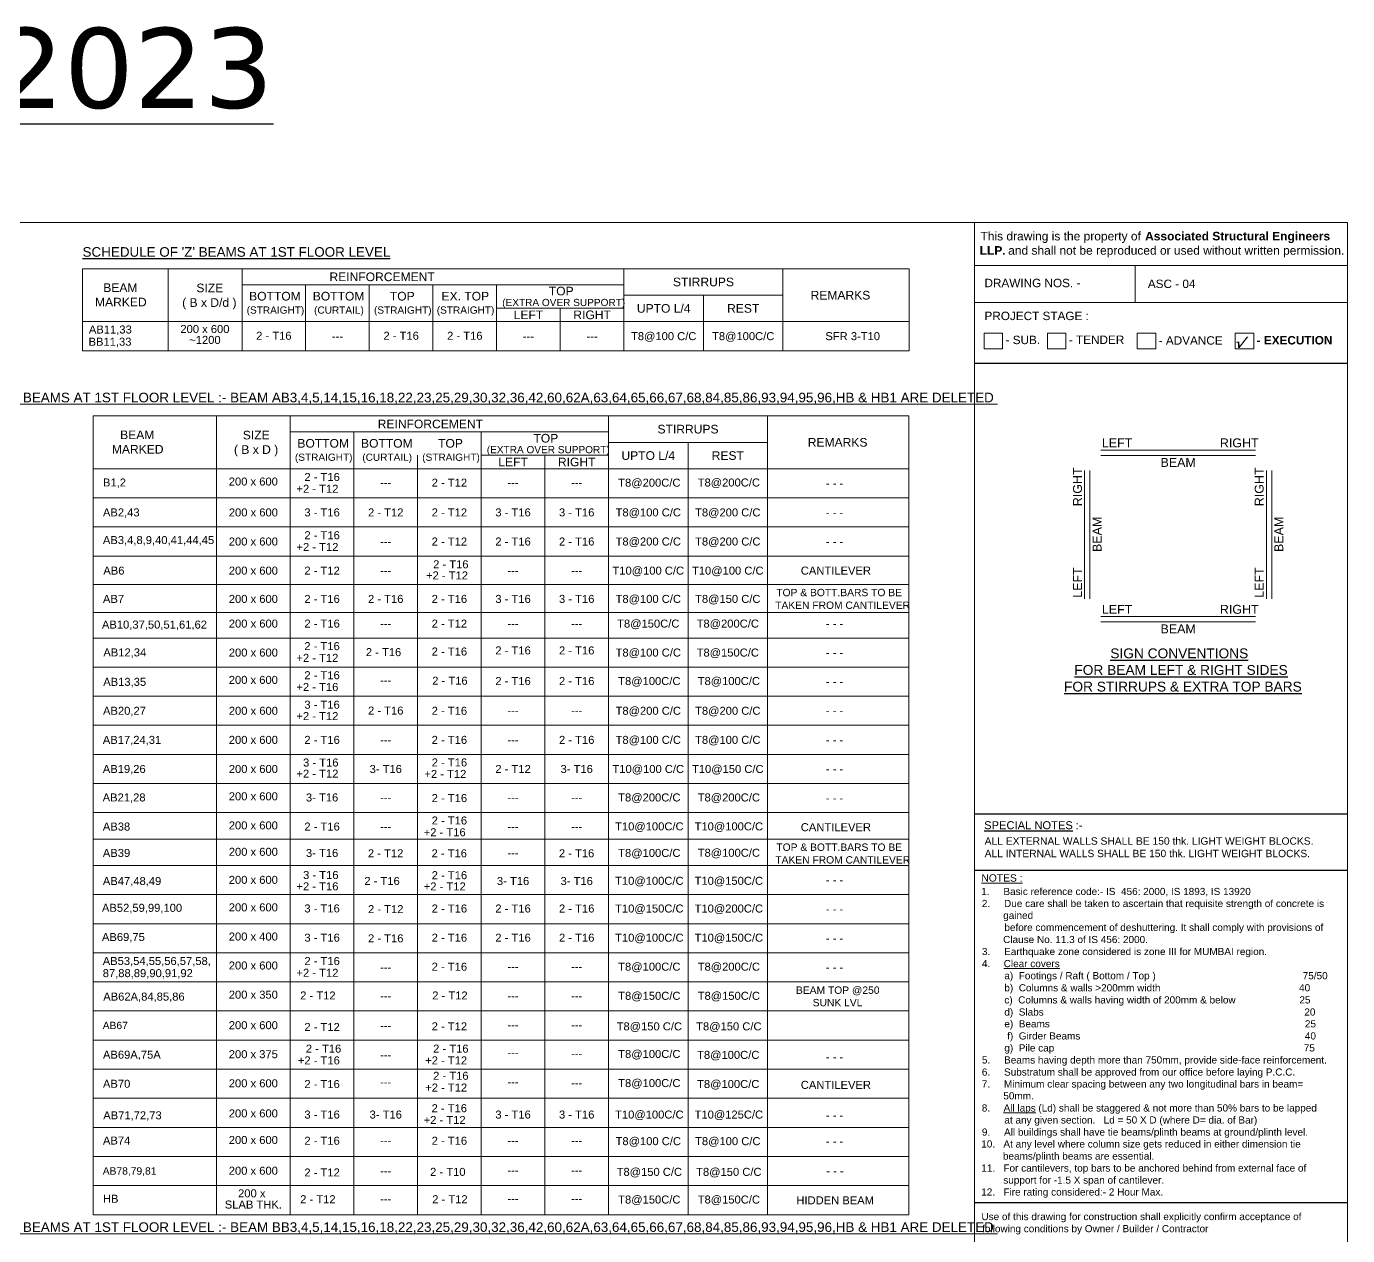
# Model space of a CAD drawing. Header units: metres. Extents: x 212016 to 305808, y -1779784 to -1707414.
# Drawn here: x 264535 to 305808, y -1745184 to -1707414 of the extents above; entities that cross this region are included whole.
import ezdxf
from ezdxf.enums import TextEntityAlignment as Align

# ---------------------------------------------------------------- set-up
doc = ezdxf.new("R2010")
doc.units = ezdxf.units.M
doc.header["$LTSCALE"] = 15
doc.header["$MEASUREMENT"] = 0
for name, color, linetype, lineweight in [('BEAM NO_ASC', 7, 'Continuous', 20), ('BEAM_ASC', 1, 'Continuous', 20), ('SCHEDULE LINE_ASC', 252, 'Continuous', 0), ('SCHEDULED BORDER_ASC', 4, 'Continuous', 18), ('TEXT HEADER_ASC', 7, 'Continuous', 25), ('TEXT NAMEPLATE_ASC', 7, 'Continuous', 20), ('TEXT SCHEDULE HEADER_ASC', 1, 'Continuous', 30), ('TEXT SCHEDULE_ASC', 7, 'Continuous', 5), ('VIEWPORT_ASC', 6, 'Continuous', 15)]:
    doc.layers.add(name, color=color, linetype=linetype, lineweight=lineweight)
doc.layers.add('BORDER_ASC', color=4, linetype='Continuous')
doc.styles.add('3 MM', font='verdana.ttf', dxfattribs={"height": 3})
doc.styles.add('BOLD ASC', font='swissb.ttf', dxfattribs={"height": 300})
doc.styles.add('MtXpl_Swis721_BT', font='swissb.ttf')
doc.styles.add('MtXpl_Symbol', font='')
doc.styles.add('STANDERD ASC', font='swiss.ttf', dxfattribs={"height": 250})
doc.styles.get('MtXpl_Symbol').set_extended_font_data('Symbol', bold=True)

msp = doc.modelspace()

# ---------------------------------------------------------------- linework, layer by layer
at = {"layer": 'BEAM_ASC'}
for p, q in [((302935.5, -1720645.1, -466.5), (298095.4, -1720645.1, -466.5)), ((302935.5, -1720812.4, -466.5), (298095.4, -1720812.4, -466.5)), ((297593.5, -1721283.2, -466.5), (297593.5, -1725296.5, -466.5)), ((297760.8, -1721283.2, -466.5), (297760.8, -1725296.5, -466.5)), ((303270.1, -1721283.2, -466.5), (303270.1, -1725296.5, -466.5)), ((303437.4, -1721283.2, -466.5), (303437.4, -1725296.5, -466.5)), ((302935.5, -1725844.7, -466.5), (298095.4, -1725844.7, -466.5)), ((302935.5, -1726012, -466.5), (298095.4, -1726012, -466.5))]:
    msp.add_line(p, q, dxfattribs=at)
at = {"layer": 'BORDER_ASC', "color": 251, "lineweight": 5}
for p, q in [((305807.8, -1714876.6, 4047.6), (294155, -1714876.6, 4047.6)), ((299167.3, -1716034.9, 4047.6), (299167.3, -1714876.6, 4047.6)), ((305807.8, -1716034.9, 4047.6), (294155, -1716034.9, 4047.6)), ((294451.4, -1716999, 4047.6), (295029, -1716999, 4047.6)), ((294451.4, -1717489, 4047.6), (294451.4, -1716999, 4047.6)), ((295029, -1716999, 4047.6), (295029, -1717489, 4047.6)), ((296429.3, -1716999, 4047.6), (297006.9, -1716999, 4047.6)), ((296429.3, -1717489, 4047.6), (296429.3, -1716999, 4047.6)), ((297006.9, -1716999, 4047.6), (297006.9, -1717489, 4047.6)), ((299236.3, -1716999, 4047.6), (299813.9, -1716999, 4047.6)), ((299236.3, -1717489, 4047.6), (299236.3, -1716999, 4047.6)), ((299813.9, -1716999, 4047.6), (299813.9, -1717489, 4047.6)), ((302297.9, -1716999, 4047.6), (302875.6, -1716999, 4047.6)), ((302297.9, -1717489, 4047.6), (302297.9, -1716999, 4047.6)), ((302875.6, -1716999, 4047.6), (302875.6, -1717489, 4047.6)), ((295029, -1717489, 4047.6), (294451.4, -1717489, 4047.6)), ((297006.9, -1717489, 4047.6), (296429.3, -1717489, 4047.6)), ((299813.9, -1717489, 4047.6), (299236.3, -1717489, 4047.6)), ((302875.6, -1717489, 4047.6), (302297.9, -1717489, 4047.6))]:
    msp.add_line(p, q, dxfattribs=at)
at = {"layer": 'BORDER_ASC', "color": 4, "lineweight": -3}
for p, q in [((294155, -1717934.5, 4047.6), (305807.8, -1717934.5, 4047.6)), ((294155, -1732013.5, 4047.6), (305807.8, -1732013.5, 4047.6)), ((294155, -1733765.6, 4047.6), (305807.8, -1733765.6, 4047.6)), ((294155, -1744153.7, 4047.6), (305807.8, -1744153.7, 4047.6))]:
    msp.add_line(p, q, dxfattribs=at)
at = {"layer": 'SCHEDULE LINE_ASC'}
for p, q in [((268965.5, -1717543.2), (268965.5, -1714984)), ((271269.9, -1717543.2), (271269.9, -1714984)), ((283201.8, -1717543.2), (283201.8, -1714984)), ((288169, -1717543.2), (288169, -1714984)), ((271269.9, -1715481.2), (283201.8, -1715481.2)), ((273258.6, -1717543.2), (273258.6, -1715481.2)), ((275247.2, -1717543.2), (275247.2, -1715481.2)), ((277235.9, -1717543.2), (277235.9, -1715481.2)), ((279224.5, -1717543.2), (279224.5, -1715481.2)), ((283201.8, -1715809.1), (288169, -1715809.1)), ((285685.4, -1717543.2), (285685.4, -1715809.1)), ((279224.5, -1716210.3), (283201.8, -1716210.3)), ((281213.1, -1717543.2), (281213.1, -1716210.3)), ((270472.6, -1744532.1), (270472.6, -1719580.7)), ((272777, -1744532.1), (272777, -1719580.7)), ((282720.2, -1744532.1), (282720.2, -1719580.7)), ((287687.5, -1744532.1), (287687.5, -1719580.7)), ((272777, -1720077.9), (282720.2, -1720077.9)), ((274765.7, -1744532.1), (274765.7, -1720077.9)), ((278743, -1744532.1), (278743, -1720077.9)), ((282720.2, -1720405.8), (287687.5, -1720405.8)), ((285203.9, -1744532.1), (285203.9, -1720405.8)), ((276754.3, -1744532.1), (276754.3, -1720807)), ((278743, -1720807), (282720.2, -1720807)), ((278743, -1744532.1), (278743, -1720807)), ((280731.6, -1744532.1), (280731.6, -1720807)), ((266621.7, -1722140), (292096.8, -1722140)), ((266621.7, -1723049.1), (292096.8, -1723049.1)), ((266621.7, -1723958.2), (292096.8, -1723958.2)), ((266621.7, -1723958.2), (292096.8, -1723958.2)), ((266621.7, -1723958.2), (292096.8, -1723958.2)), ((266621.7, -1724842), (292096.8, -1724842)), ((266621.7, -1725725.8), (292096.8, -1725725.8)), ((266621.7, -1726517.7), (292096.8, -1726517.7)), ((266621.7, -1726517.7), (292096.8, -1726517.7)), ((266621.7, -1726517.7), (292096.8, -1726517.7)), ((266621.7, -1727426.8), (292096.8, -1727426.8)), ((266621.7, -1728335.9), (292096.8, -1728335.9)), ((266621.7, -1729245), (292096.8, -1729245)), ((266621.7, -1729245), (292096.8, -1729245)), ((266621.7, -1730154.1), (292096.8, -1730154.1)), ((266621.7, -1731063.2), (292096.8, -1731063.2)), ((266621.7, -1731972.3), (292096.8, -1731972.3)), ((266621.7, -1732796.4), (292096.8, -1732796.4)), ((266621.7, -1733620.5), (292096.8, -1733620.5)), ((266621.7, -1734532.1), (292096.8, -1734532.1)), ((266621.7, -1735443.7), (292096.8, -1735443.7)), ((266621.7, -1736350.3), (292096.8, -1736350.3)), ((266621.7, -1737259.4), (292096.8, -1737259.4)), ((266621.7, -1738168.4), (292096.8, -1738168.4)), ((266621.7, -1739077.5), (292096.8, -1739077.5)), ((266621.7, -1739986.6), (292096.8, -1739986.6)), ((266621.7, -1739986.6), (292096.8, -1739986.6)), ((266621.7, -1740895.7), (292096.8, -1740895.7)), ((266621.7, -1741804.8), (292096.8, -1741804.8)), ((266621.7, -1741804.8), (292096.8, -1741804.8)), ((266621.7, -1742713.9), (292096.8, -1742713.9)), ((266621.7, -1743623), (292096.8, -1743623))]:
    msp.add_line(p, q, dxfattribs=at)
at = {"layer": 'SCHEDULE LINE_ASC', "color": 6}
for p, q in [((266621.7, -1724842), (292096.8, -1724842)), ((266621.7, -1730154.1), (292096.8, -1730154.1)), ((266621.7, -1732796.4), (292096.8, -1732796.4)), ((266621.7, -1733620.5), (292096.8, -1733620.5))]:
    msp.add_line(p, q, dxfattribs=at)
at = {"layer": 'SCHEDULED BORDER_ASC'}
for p, q in [((266288.8, -1714984), (292116.2, -1714984)), ((266288.8, -1717543.2), (266288.8, -1714984)), ((292116.2, -1714984), (292116.2, -1717543.2)), ((266288.8, -1716634.1), (292116.2, -1716634.1)), ((267103.3, -1716634.1), (292116.2, -1716634.1)), ((292116.2, -1717543.2), (266288.8, -1717543.2)), ((292096.8, -1719580.7), (266621.7, -1719580.7)), ((266621.7, -1719580.7), (266621.7, -1744532.1)), ((292096.8, -1744532.1), (292096.8, -1719580.7)), ((266621.7, -1721230.9), (292096.8, -1721230.9)), ((266621.7, -1744532.1), (292096.8, -1744532.1))]:
    msp.add_line(p, q, dxfattribs=at)
at = {"layer": 'VIEWPORT_ASC'}
for p, q in [((212015.7, -1713538, 4047.6), (305807.8, -1713537.1, 4047.6)), ((294155, -1713537.1, 4047.6), (305807.8, -1713537.1, 4047.6)), ((294155, -1779782.6, 4047.6), (294155, -1713537.1, 4047.6)), ((305807.8, -1713537.1, 4047.6), (305807.8, -1779782.6, 4047.6)), ((305807.8, -1713537.1, 4047.6), (305807.8, -1779782.6, 4047.6))]:
    msp.add_line(p, q, dxfattribs=at)

# ---------------------------------------------------------------- texts
at = {"color": 4, "style": '3 MM'}
msp.add_text('%%UDATE-15.12.2023', height=2500, dxfattribs=at).set_placement((242135, -1709959, 4047.6))
at = {"layer": 'BEAM NO_ASC', "style": 'STANDERD ASC'}
for s, rotation, p in [('LEFT', 0.00117, (298607.4, -1720645.1, -466.5)), ('RIGHT', 0.00117, (302423.6, -1720645.1, -466.5)), ('BEAM', 0.00117, (300515.5, -1721256.3, -466.5)), ('RIGHT', 90.00117, (297593.5, -1721795.2, -466.5)), ('RIGHT', 90.00117, (303270.1, -1721795.2, -466.5)), ('BEAM', 90.00117, (298204.7, -1723279.7, -466.5)), ('BEAM', 90.00117, (303881.3, -1723279.7, -466.5)), ('LEFT', 90.00117, (297593.5, -1724784.5, -466.5)), ('LEFT', 90.00117, (303270.1, -1724784.5, -466.5)), ('LEFT', 0.00117, (298607.4, -1725844.7, -466.5)), ('RIGHT', 0.00117, (302423.6, -1725844.7, -466.5)), ('BEAM', 0.00117, (300515.5, -1726455.9, -466.5))]:
    msp.add_text(s, height=278.81, rotation=rotation, dxfattribs=at).set_placement(p, align=Align.BOTTOM_CENTER)
at = {"layer": 'TEXT HEADER_ASC', "style": 'STANDERD ASC'}
for s, p in [('%%USIGN CONVENTIONS', (298396.3, -1727149.9, -466.5)), ('%%UFOR BEAM LEFT & RIGHT SIDES', (297273, -1727669.4, -466.5)), ('%%UFOR STIRRUPS & EXTRA TOP BARS', (296950, -1728188.8, -466.5))]:
    msp.add_text(s, height=306.692, dxfattribs=at).set_placement(p)
at = {"layer": 'TEXT NAMEPLATE_ASC', "lineweight": -3}
for s, height, style, p in [('This drawing is the property of ', 267.803, 'STANDERD ASC', (294339.5, -1714098.1, 4047.6)), ('Associated Structural Engineers', 267.803, 'MtXpl_Swis721_BT', (299482.6, -1714098.1, 4047.6)), ('LLP.', 267.8, 'MtXpl_Swis721_BT', (294315.1, -1714544.5, 4047.6)), (' and shall not be reproduced or used without written permission.', 267.803, 'STANDERD ASC', (295101.2, -1714544.5, 4047.6)), ('%%USPECIAL NOTES', 249.434, 'STANDERD ASC', (294455.1, -1732490.2, 4047.6)), ('  :-', 249.43, 'STANDERD ASC', (297118.9, -1732490.2, 4047.6)), ('ALL EXTERNAL WALLS SHALL BE 150 thk. LIGHT WEIGHT BLOCKS.', 229.743, 'STANDERD ASC', (294470.3, -1732974, 4047.6)), ('ALL INTERNAL WALLS SHALL BE 150 thk. LIGHT WEIGHT BLOCKS.', 229.743, 'STANDERD ASC', (294470.3, -1733363.6, 4047.6)), ('Use of this drawing for construction shall explicitly confirm acceptance of', 223.169, 'STANDERD ASC', (294369.8, -1744701.2, 4047.6)), ('following conditions by Owner / Builder / Contractor', 223.169, 'STANDERD ASC', (294392.5, -1745078.9, 4047.6))]:
    msp.add_text(s, height=height, dxfattribs=dict(at, style=style)).set_placement(p)
at = {"layer": 'TEXT NAMEPLATE_ASC', "style": 'STANDERD ASC'}
for s, height, p in [('DRAWING NOS. -', 262.552, (294465.2, -1715559.3, 4047.6)), ('ASC - 04', 262.55, (299568.5, -1715585.6, 4047.6)), ('PROJECT STAGE :', 262.552, (294465.2, -1716587.3, 4047.6)), ('- SUB.', 262.55, (295122.4, -1717337.7, 4047.6)), ('- TENDER', 262.55, (297100.3, -1717332.5, 4047.6)), ('- ADVANCE', 262.55, (299907.4, -1717354.5, 4047.6))]:
    msp.add_text(s, height=height, dxfattribs=at).set_placement(p)
at = {"layer": 'TEXT NAMEPLATE_ASC', "color": 1, "lineweight": -3, "style": 'MtXpl_Symbol', "oblique": 21, "width": 1.4}
msp.add_text('Ö', height=298.1, dxfattribs=at).set_placement((302268.2, -1717450.4, 4047.6))
at = {"layer": 'TEXT NAMEPLATE_ASC', "color": 1, "style": 'BOLD ASC'}
msp.add_text('- EXECUTION', height=262.552, dxfattribs=at).set_placement((302969, -1717348, 4047.6))
at = {"layer": 'TEXT NAMEPLATE_ASC', "linetype": 'Continuous', "style": 'STANDERD ASC'}
for s, height, p in [('%%UNOTES :', 229.73, (294368.8, -1734127.7, 4047.6)), ('1.     Basic reference code:- IS  456: 2000, IS 1893, IS 13920', 223.167, (294363.3, -1734546.5, 4047.6)), ('2.     Due care shall be taken to ascertain that requisite strength of concrete is', 223.167, (294383, -1734921.7, 4047.6)), ('gained', 223.17, (295049, -1735293.7, 4047.6)), ('        before commencement of deshuttering. It shall comply with provisions of', 223.167, (294392.5, -1735669, 4047.6)), ('Clause No. 11.3 of IS 456: 2000.', 223.167, (295047.8, -1736046.7, 4047.6)), ('3.     Earthquake zone considered is zone III for MUMBAI region.', 223.167, (294385.4, -1736421.9, 4047.6)), ('4.     ', 223.17, (294384.8, -1736799.6, 4047.6)), ('%%UClear covers', 223.167, (295065, -1736799.6, 4047.6)), ('        a)  Footings / Raft ( Bottom / Top )                                                     75/50', 223.1669, (294392.5, -1737177.3, 4047.6)), ('        b)  Columns & walls >200mm width                                                  40', 223.167, (294392.5, -1737555.3, 4047.6)), ('        c)  Columns & walls having width of 200mm & below                       25', 223.167, (294392.5, -1737933.4, 4047.6)), ('        d)  Slabs                                                                                              20', 223.1669, (294392.5, -1738311.1, 4047.6)), ('        e)  Beams                                                                                            25', 223.1669, (294392.5, -1738680.9, 4047.6)), ('        g)  Pile cap                                                                                          75', 223.1669, (294392.5, -1739433.9, 4047.6)), ('         f)  Girder Beams                                                                                 40', 223.1669, (294392.5, -1739058.6, 4047.6)), ('5.     Beams having depth more than 750mm, provide side-face reinforcement.', 223.167, (294384.2, -1739809.1, 4047.6)), ('6.     Substratum shall be approved from our office before laying P.C.C.', 223.167, (294382.2, -1740186.8, 4047.6)), ('7.     Minimum clear spacing between any two longitudinal bars in beam=', 223.167, (294380.1, -1740558.8, 4047.6)), ('50mm.', 223.17, (295053.7, -1740930.7, 4047.6)), ('8.     ', 223.17, (294381.6, -1741308.7, 4047.6)), ('%%UAll laps', 223.167, (295061.9, -1741308.7, 4047.6)), (' (Ld) shall be staggered & not more than 50%%% bars to be lapped', 223.167, (296061.8, -1741308.7, 4047.6)), ('        at any given section.   Ld = 50 X D (where D= dia. of Bar)', 223.167, (294392.5, -1741684, 4047.6)), ('9.     All buildings shall have tie beams/plinth beams at ground/plinth level.', 223.167, (294383.6, -1742061.7, 4047.6)), ('10.   At any level where column size gets reduced in either dimension tie', 223.167, (294363.3, -1742433.7, 4047.6)), ('beams/plinth beams are essential.', 223.167, (295040.7, -1742811.4, 4047.6)), ('11.   For cantilevers, top bars to be anchored behind from external face of', 223.167, (294363.3, -1743186.6, 4047.6)), ('support for -1.5 X span of cantilever.', 223.167, (295052.3, -1743561.9, 4047.6)), ('12.   Fire rating considered:- 2 Hour Max.', 223.167, (294363.3, -1743933.9, 4047.6))]:
    msp.add_text(s, height=height, dxfattribs=at).set_placement(p)
at = {"layer": 'TEXT SCHEDULE HEADER_ASC', "style": 'STANDERD ASC'}
msp.add_text("%%USCHEDULE OF 'Z' BEAMS AT 1ST FLOOR LEVEL", height=300, dxfattribs=at).set_placement((266288.8, -1714608.1))
at = {"layer": 'TEXT SCHEDULE HEADER_ASC', "lineweight": -3, "style": 'STANDERD ASC'}
for p in [(274002.6, -1715370.1), (275509.7, -1719966.8)]:
    msp.add_text('REINFORCEMENT', height=270, dxfattribs=at).set_placement(p)
at = {"layer": 'TEXT SCHEDULE HEADER_ASC', "style": 'STANDERD ASC'}
for s, p in [('STIRRUPS', (285685.4, -1715396.5)), ('REMARKS', (289965.3, -1715809.1)), ('UPTO L/4', (284443.6, -1716221.6)), ('REST', (286927.2, -1716221.6)), ('LEFT', (280218.8, -1716422.4)), ('RIGHT', (282207.4, -1716422.4)), ('STIRRUPS', (285203.9, -1719993.3)), ('REMARKS', (289876.2, -1720405.8)), ('LEFT', (279737.3, -1721019.1)), ('RIGHT', (281725.9, -1721019.1)), ('UPTO L/4', (283962, -1720818.4)), ('REST', (286445.7, -1720818.4))]:
    msp.add_text(s, height=270, dxfattribs=at).set_placement(p, align=Align.MIDDLE_CENTER)
at = {"layer": 'TEXT SCHEDULE HEADER_ASC', "linetype": 'Continuous', "style": 'STANDERD ASC'}
for s, height, p in [('BEAM', 270, (266935.8, -1715709.8)), ('SIZE', 270, (269845.2, -1715716.7)), ('BOTTOM', 270, (271492.3, -1715975)), ('BOTTOM', 270, (273480.9, -1715975)), ('TOP', 270, (275889.3, -1715975)), ('EX. TOP', 270, (277502, -1715975)), ('TOP', 270, (280855.5, -1715815.1)), ('MARKED', 270, (266677.1, -1716159.8)), ('( B x D/d )', 270, (269400.7, -1716173.7)), ('(EXTRA OVER SUPPORT)', 224.991, (279398.7, -1716149.1)), ('(STRAIGHT)', 225, (271415.7, -1716385.8)), ('(CURTAIL)', 225, (273521.2, -1716385.8)), ('(STRAIGHT)', 225, (275393, -1716385.8)), ('(STRAIGHT)', 225, (277354.8, -1716385.8)), ('BEAM', 270, (267463.3, -1720306.5)), ('SIZE', 270, (271295.2, -1720313.5)), ('TOP', 270, (280373.9, -1720411.9)), ('MARKED', 270, (267204.6, -1720756.5)), ('( B x D )', 270, (271018.6, -1720765.7)), ('BOTTOM', 270, (272999.4, -1720571.7)), ('BOTTOM', 270, (274988, -1720571.7)), ('TOP', 270, (277396.4, -1720571.7)), ('(EXTRA OVER SUPPORT)', 224.991, (278917.2, -1720745.8)), ('(STRAIGHT)', 225, (272922.8, -1720982.5)), ('(CURTAIL)', 225, (275028.3, -1720982.5)), ('(STRAIGHT)', 225, (276900, -1720982.5))]:
    msp.add_text(s, height=height, dxfattribs=at).set_placement(p)
at = {"layer": 'TEXT SCHEDULE HEADER_ASC', "lineweight": 13, "style": 'STANDERD ASC'}
for s, p in [('%%USCHEDULE OF BEAMS AT 1ST FLOOR LEVEL :- BEAM AB3,4,5,14,15,16,18,22,23,25,29,30,32,36,42,60,62A,63,64,65,66,67,68,84,85,86,93,94,95,96,HB & HB1 ARE DELETED ', (261328.6, -1719155.5)), ('%%USCHEDULE OF BEAMS AT 1ST FLOOR LEVEL :- BEAM BB3,4,5,14,15,16,18,22,23,25,29,30,32,36,42,60,62A,63,64,65,66,67,68,84,85,86,93,94,95,96,HB & HB1 ARE DELETED ', (261328.6, -1745069.2))]:
    msp.add_text(s, height=300, dxfattribs=at).set_placement(p)
at = {"layer": 'TEXT SCHEDULE_ASC', "style": 'STANDERD ASC'}
for s, height, p in [('AB11,33', 250, (266486.6, -1716881.2)), ('BB11,33', 250, (266476.5, -1717262.1)), ('B1,2', 250, (266926.6, -1721659.9)), ('AB2,43', 250, (266925.8, -1722594.5)), ('AB3,4,8,9,40,41,44,45', 250, (266924.3, -1723458.1)), ('AB6', 250, (266937.3, -1724412.7)), ('AB7', 250, (266926.3, -1725296.5)), ('AB10,37,50,51,61,62', 250, (266893.7, -1726098.7)), ('AB12,34', 250, (266938.3, -1726967.6)), ('AB13,35', 250, (266935.2, -1727886.7)), ('AB20,27', 250, (266928.3, -1728790.5)), ('AB17,24,31', 250, (266921.3, -1729699.6)), ('AB19,26', 250, (266921.3, -1730608.6)), ('AB21,28', 250, (266917.1, -1731498.4)), ('AB38', 250, (266922.8, -1732407.5)), ('AB39', 250, (266922.8, -1733231.6)), ('AB47,48,49', 250, (266922.8, -1734108.2)), ('AB52,59,99,100', 250, (266894.4, -1734945.4)), ('AB69,75', 250, (266894.4, -1735857)), ('AB53,54,55,56,57,58,', 250, (266918.8, -1736606.3)), ('87,88,89,90,91,92', 250, (266918.8, -1736985.9)), ('AB62A,84,85,86', 250, (266935.2, -1737719.2)), ('AB67', 230, (266918.8, -1738620.1)), ('AB69A,75A', 250, (266926.3, -1739532.8)), ('AB70', 250, (266926.3, -1740441.8)), ('AB71,72,73', 250, (266935.2, -1741428)), ('AB74', 250, (266926.3, -1742215.4)), ('AB78,79,81', 230, (266918.8, -1743165.5)), ('HB', 250, (266926.3, -1744033.5))]:
    msp.add_text(s, height=height, dxfattribs=at).set_placement(p, align=Align.MIDDLE_LEFT)
for s, p in [('200 x 600', (270111.5, -1716866.1)), ('~1200', (270111.5, -1717206.1)), ('2 - T16', (272264.3, -1717075.8)), ('---', (274252.9, -1717088.7)), ('2 - T16', (276241.5, -1717075.8)), ('2 - T16', (278230.2, -1717075.8)), ('---', (280218.8, -1717088.7)), ('---', (282207.4, -1717088.7)), ('T8@100 C/C', (284443.6, -1717088.7)), ('T8@100C/C', (286927.2, -1717088.7)), ('2 - T16', (273772.4, -1721488.8)), ('200 x 600', (271623.7, -1721630)), ('+2 - T12', (273626.7, -1721856.1)), ('---', (275760, -1721666.1)), ('2 - T12', (277748.6, -1721666.1)), ('---', (279737.3, -1721666.1)), ('---', (281725.9, -1721666.1)), ('T8@200C/C', (283995.3, -1721666.1)), ('T8@200C/C', (286479, -1721660.3)), ('200 x 600', (271624.8, -1722594.5)), ('3 - T16', (273771.4, -1722594.5)), ('2 - T12', (275760, -1722594.5)), ('2 - T12', (277748.6, -1722594.5)), ('3 - T16', (279737.3, -1722594.5)), ('3 - T16', (281725.9, -1722594.5)), ('T8@100 C/C', (283962, -1722594.5)), ('T8@200 C/C', (286445.7, -1722594.5)), ('200 x 600', (271624.8, -1723503.6)), ('2 - T16', (273772.4, -1723307)), ('---', (275760, -1723503.6)), ('2 - T12', (277748.6, -1723503.6)), ('2 - T16', (279737.3, -1723503.6)), ('2 - T16', (281725.9, -1723503.6)), ('T8@200 C/C', (283962, -1723503.6)), ('T8@200 C/C', (286445.7, -1723503.6)), ('+2 - T12', (273626.7, -1723674.3)), ('200 x 600', (271624.8, -1724412.7)), ('2 - T12', (273771.4, -1724412.7)), ('2 - T16', (277793.5, -1724216.1)), ('T10@100 C/C', (283962, -1724412.7)), ('T10@100 C/C', (286445.7, -1724412.7)), ('---', (275760, -1724412.7)), ('+2 - T12', (277674.7, -1724561.9)), ('---', (279737.3, -1724412.7)), ('---', (281725.9, -1724412.7)), ('200 x 600', (271624.8, -1725296.5)), ('2 - T16', (273771.4, -1725296.5)), ('2 - T16', (275760, -1725296.5)), ('2 - T16', (277748.6, -1725296.5)), ('3 - T16', (279737.3, -1725296.5)), ('3 - T16', (281725.9, -1725296.5)), ('T8@100 C/C', (283962, -1725296.5)), ('T8@150 C/C', (286445.7, -1725296.5)), ('200 x 600', (271624.8, -1726067.3)), ('2 - T16', (273771.4, -1726067.3)), ('2 - T12', (277748.6, -1726067.3)), ('T8@150C/C', (283962, -1726067.3)), ('T8@200C/C', (286445.7, -1726067.3)), ('---', (275760, -1726067.3)), ('---', (279737.3, -1726067.3)), ('---', (281725.9, -1726067.3)), ('200 x 600', (271624.8, -1726972.3)), ('2 - T16', (273770.8, -1726771.1)), ('2 - T16', (275691.2, -1726959.4)), ('2 - T16', (277748.6, -1726939.5)), ('2 - T16', (279737.3, -1726905.1)), ('2 - T16', (281725.9, -1726905.1)), ('T8@100 C/C', (283962, -1726972.3)), ('T8@150C/C', (286445.7, -1726972.3)), ('+2 - T12', (273625.1, -1727138.4)), ('2 - T16', (273770.8, -1727680.2)), ('200 x 600', (271623.7, -1727825.9)), ('+2 - T16', (273625.1, -1728047.5)), ('---', (275760, -1727838.6)), ('2 - T16', (277766.1, -1727851.3)), ('2 - T16', (279737.3, -1727862)), ('2 - T16', (281725.9, -1727862)), ('T8@100C/C', (283995.3, -1727862)), ('T8@100C/C', (286479, -1727862)), ('3 - T16', (273770.8, -1728600.9)), ('200 x 600', (271624.8, -1728790.5)), ('+2 - T12', (273625.1, -1728956.5)), ('2 - T16', (275760, -1728785)), ('2 - T16', (277748.6, -1728790.5)), ('---', (279737.3, -1728790.5)), ('---', (281725.9, -1728790.5)), ('T8@200 C/C', (283962, -1728790.5)), ('T8@200 C/C', (286445.7, -1728790.5)), ('200 x 600', (271624.8, -1729699.6)), ('2 - T16', (273771.4, -1729699.6)), ('---', (275760, -1729699.6)), ('2 - T16', (277748.6, -1729699.6)), ('---', (279737.3, -1729699.6)), ('2 - T16', (281725.9, -1729699.6)), ('T8@100 C/C', (283962, -1729699.6)), ('T8@100 C/C', (286445.7, -1729699.6)), ('200 x 600', (271624.8, -1730608.6)), ('3 - T16', (273731.3, -1730407.2)), ('3- T16', (275760, -1730608.6)), ('2 - T16', (277749.7, -1730404.5)), ('2 - T12', (279737.3, -1730608.6)), ('3- T16', (281725.9, -1730608.6)), ('T10@100 C/C', (283962, -1730608.6)), ('T10@150 C/C', (286445.7, -1730608.6)), ('+2 - T12', (273626.7, -1730755.3)), ('+2 - T12', (277623.9, -1730763.3)), ('200 x 600', (271623.7, -1731462.3)), ('3- T16', (273771.4, -1731498.4)), ('T8@200C/C', (283995.3, -1731498.4)), ('T8@200C/C', (286479, -1731498.4)), ('---', (275760, -1731498.4)), ('2 - T16', (277748.6, -1731517.7)), ('---', (279737.3, -1731498.4)), ('---', (281725.9, -1731498.4)), ('2 - T16', (277748.6, -1732218)), ('200 x 600', (271623.7, -1732371.4)), ('2 - T16', (273771.4, -1732407.5)), ('---', (275760, -1732407.5)), ('+2 - T16', (277602.9, -1732585.3)), ('---', (279737.3, -1732407.5)), ('---', (281725.9, -1732407.5)), ('T10@100C/C', (283995.3, -1732401.7)), ('T10@100C/C', (286479, -1732401.7)), ('200 x 600', (271623.7, -1733195.5)), ('3- T16', (273771.4, -1733231.6)), ('2 - T12', (275756.9, -1733242.5)), ('2 - T16', (277745.6, -1733242.5)), ('---', (279737.3, -1733231.6)), ('2 - T16', (281722.8, -1733242.5)), ('T8@100C/C', (283995.3, -1733231.6)), ('T8@100C/C', (286479, -1733225.8)), ('3 - T16', (273731.3, -1733921.3)), ('2 - T16', (277749.7, -1733926.2)), ('200 x 600', (271623.7, -1734072.1)), ('+2 - T16', (273626.7, -1734274.2)), ('2 - T16', (275644.9, -1734108.2)), ('+2 - T12', (277603.9, -1734277.7)), ('3- T16', (279737.3, -1734108.2)), ('3- T16', (281725.9, -1734108.2)), ('T10@100C/C', (283995.3, -1734102.3)), ('T10@150C/C', (286479, -1734102.3)), ('200 x 600', (271623.7, -1734931.2)), ('3 - T16', (273771.4, -1734965.3)), ('2 - T12', (275760, -1734986.6)), ('2 - T16', (277748.6, -1734967.3)), ('2 - T16', (279737.3, -1734967.3)), ('2 - T16', (281725.9, -1734967.3)), ('T10@150C/C', (283995.3, -1734967.3)), ('T10@200C/C', (286479, -1734967.3)), ('200 x 400', (271623.7, -1735842.8)), ('3 - T16', (273771.4, -1735876.9)), ('2 - T16', (275760, -1735898.2)), ('2 - T16', (277748.6, -1735878.9)), ('2 - T16', (279737.3, -1735878.9)), ('2 - T16', (281725.9, -1735878.9)), ('T10@100C/C', (283995.3, -1735878.9)), ('T10@150C/C', (286479, -1735878.9)), ('200 x 600', (271623.7, -1736747.4)), ('2 - T16', (273772.4, -1736608.2)), ('2 - T16', (277748.6, -1736785.5)), ('T8@100C/C', (283995.3, -1736783.5)), ('T8@200C/C', (286479, -1736783.5)), ('+2 - T12', (273626.7, -1736975.5)), ('---', (275760, -1736804.8)), ('---', (279737.3, -1736783.5)), ('---', (281725.9, -1736783.5)), ('200 x 350', (271623.7, -1737658.5)), ('2 - T12', (273640.2, -1737684.4)), ('2 - T12', (277765.8, -1737684.4)), ('T8@150C/C', (283995.3, -1737694.6)), ('T8@150C/C', (286479, -1737694.6)), ('---', (275760, -1737701)), ('---', (279737.3, -1737701)), ('---', (281725.9, -1737701)), ('200 x 600', (271623.7, -1738612.4)), ('2 - T12', (273771.4, -1738667.8)), ('---', (275760, -1738621)), ('2 - T12', (277748.6, -1738648.5)), ('---', (279737.3, -1738601.7)), ('---', (281725.9, -1738601.7)), ('T8@150 C/C', (283995.3, -1738648.5)), ('T8@150 C/C', (286479, -1738648.5)), ('2 - T16', (273816.6, -1739344.4)), ('2 - T16', (277793.9, -1739344.4)), ('200 x 375', (271623.7, -1739518.4)), ('+2 - T16', (273670.8, -1739711.7)), ('---', (275760, -1739541.9)), ('+2 - T12', (277648.1, -1739711.7)), ('---', (279737.3, -1739472.9)), ('---', (281725.9, -1739503)), ('T8@100C/C', (283995.3, -1739510.8)), ('T8@100C/C', (286460.2, -1739539.4)), ('200 x 600', (271623.7, -1740427.5)), ('2 - T16', (273771.4, -1740450.7)), ('---', (275760, -1740390.4)), ('+2 - T12', (277648.1, -1740560.2)), ('2 - T16', (277793.9, -1740192.9)), ('---', (279737.3, -1740381.9)), ('---', (281725.9, -1740412.1)), ('T8@100C/C', (283995.3, -1740419.9)), ('T8@100C/C', (286460.2, -1740448.5)), ('200 x 600', (271623.7, -1741367.3)), ('3 - T16', (273771.4, -1741403.4)), ('3- T16', (275760, -1741403.4)), ('2 - T16', (277745.6, -1741205.4)), ('3 - T16', (279737.3, -1741403.4)), ('3 - T16', (281725.9, -1741403.4)), ('T10@100C/C', (283995.3, -1741403.4)), ('T10@125C/C', (286479, -1741403.4)), ('+2 - T12', (277599.8, -1741572.7)), ('200 x 600', (271623.7, -1742198.6)), ('2 - T16', (273771.4, -1742221.8)), ('2 - T16', (277748.6, -1742221.8)), ('T8@100 C/C', (283962, -1742234.7)), ('T8@100 C/C', (286445.7, -1742234.7)), ('---', (275760, -1742221.8)), ('---', (279737.3, -1742213.4)), ('---', (281725.9, -1742213.4)), ('200 x 600', (271623.7, -1743157.9)), ('2 - T12', (273771.4, -1743213.3)), ('---', (275760, -1743166.5)), ('2 - T10 ', (277748.6, -1743194)), ('---', (279737.3, -1743147.2)), ('---', (281725.9, -1743147.2)), ('T8@150 C/C', (283995.3, -1743194)), ('T8@150 C/C', (286479, -1743194)), ('200 x ', (271623.7, -1743865)), ('SLAB THK.', (271623.7, -1744214.6)), ('2 - T12', (273640.2, -1744048)), ('---', (275760, -1744040)), ('2 - T12', (277765.8, -1744048)), ('---', (279737.3, -1744031.6)), ('---', (281725.9, -1744031.6)), ('T8@150C/C', (283995.3, -1744058.2)), ('T8@150C/C', (286479, -1744058.2))]:
    msp.add_text(s, height=250, dxfattribs=at).set_placement(p, align=Align.MIDDLE_CENTER)
at = {"layer": 'TEXT SCHEDULE_ASC', "lineweight": -3, "style": 'STANDERD ASC'}
for s, height, p in [('SFR 3-T10', 250, (289493.7, -1717213.4)), ('- - -', 250, (289511.3, -1721810.4)), ('- - -', 250, (289511.3, -1722719.5)), ('- - -', 250, (289511.3, -1723628.6)), ('CANTILEVER', 250, (288726.5, -1724537.5)), ('TOP & BOTT.BARS TO BE', 230, (287960.8, -1725211.8)), (' TAKEN FROM CANTILEVER', 230, (287837.3, -1725608.8)), ('- - -', 250, (289511.3, -1726192.3)), ('- - -', 250, (289511.3, -1727097.3)), ('- - -', 250, (289511.3, -1728006.4)), ('- - -', 250, (289511.3, -1728915.5)), ('- - -', 250, (289511.3, -1729824.6)), ('- - -', 250, (289511.3, -1730733.6)), ('- - -', 250, (289511.3, -1731642.7)), ('CANTILEVER', 250, (288726.5, -1732551.6)), ('TOP & BOTT.BARS TO BE', 230, (287963.6, -1733166.2)), (' TAKEN FROM CANTILEVER', 230, (287840.1, -1733563.2)), ('- - -', 250, (289511.3, -1734202.5)), ('- - -', 250, (289511.3, -1735111.6)), ('- - -', 250, (289511.3, -1736023.2)), ('- - -', 250, (289511.3, -1736929.8)), ('BEAM TOP @250', 230, (288575.1, -1737632.7)), ('SUNK LVL', 230, (289097.6, -1738022)), ('- - -', 250, (289511.3, -1739729.5)), ('CANTILEVER', 250, (288726.5, -1740602.1)), ('- - -', 250, (289511.3, -1741547.7)), ('- - -', 250, (289511.3, -1742359.7)), ('- - -', 250, (289522.9, -1743291.5)), ('HIDDEN BEAM', 250, (288587.9, -1744207.3))]:
    msp.add_text(s, height=height, dxfattribs=at).set_placement(p)

doc.saveas('drawing.dxf')
